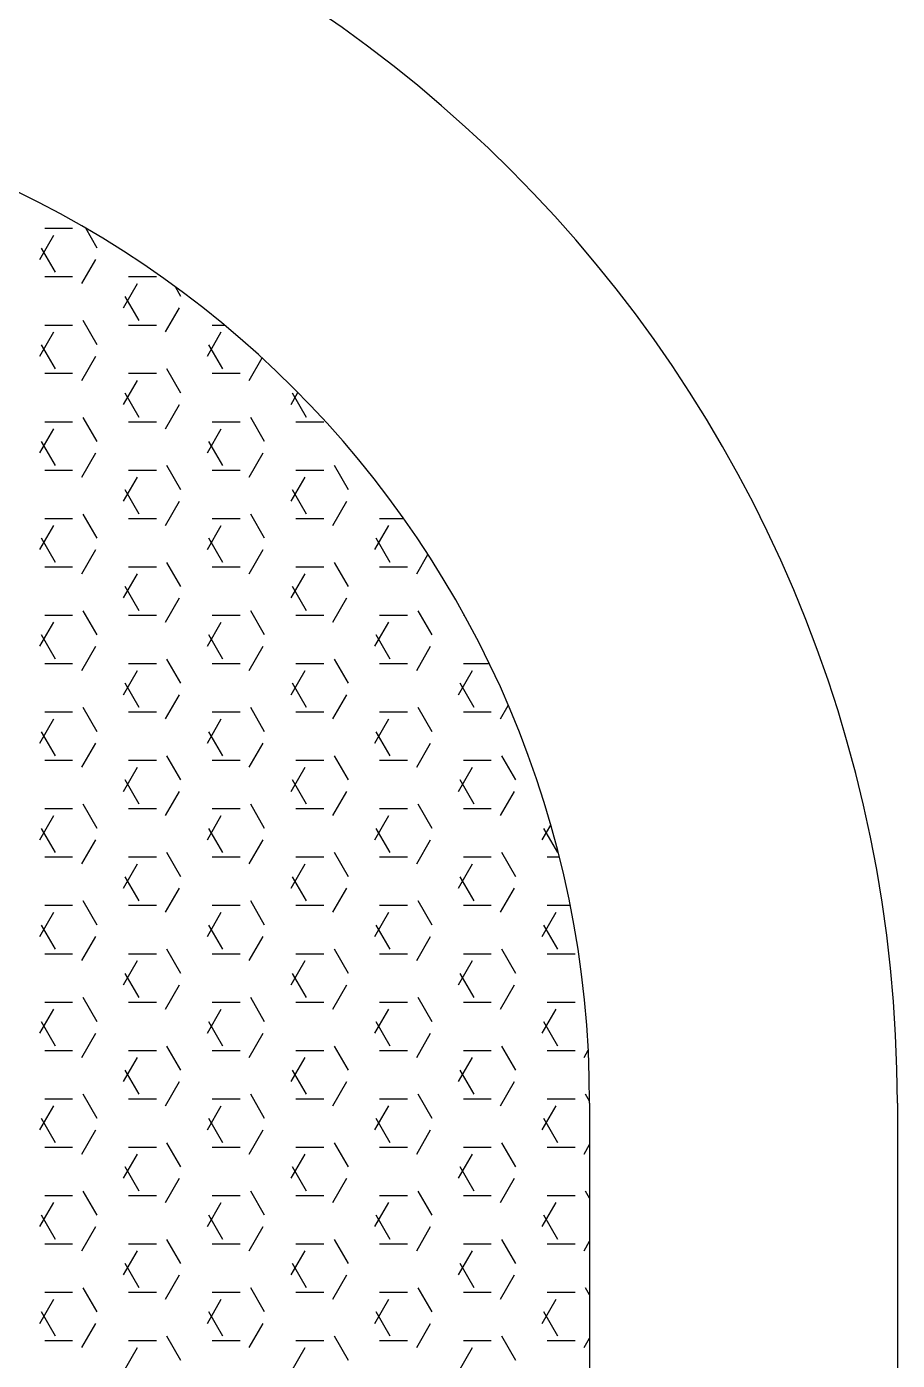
# Model space of a CAD drawing. Header units: inches. Extents: x 17051 to 22421, y 40046 to 42546.
# Drawn here: x 17440.8 to 17460.61, y 41671.74 to 41702.08 of the extents above; entities that cross this region are included whole.
import ezdxf

# ---------------------------------------------------------------- set-up
doc = ezdxf.new("R2010")
doc.units = ezdxf.units.IN
doc.header["$MEASUREMENT"] = 0
doc.layers.add('freecads.com', color=7, linetype='Continuous')

msp = doc.modelspace()

# ---------------------------------------------------------------- linework, layer by layer
at = {"layer": 'freecads.com'}
for p, q in [((17441.212, 41697.491), (17441.847, 41697.491)), ((17442.406, 41697.041), (17442.146, 41697.491)), ((17441.102, 41696.782), (17441.42, 41697.332)), ((17441.454, 41696.491), (17441.136, 41697.041)), ((17442.055, 41696.232), (17442.372, 41696.782)), ((17441.212, 41696.391), (17441.847, 41696.391)), ((17443.007, 41695.682), (17443.325, 41696.232)), ((17443.117, 41696.391), (17443.752, 41696.391)), ((17443.359, 41695.391), (17443.041, 41695.941)), ((17444.311, 41695.941), (17444.185, 41696.16)), ((17443.96, 41695.132), (17444.277, 41695.682)), ((17442.406, 41694.841), (17442.089, 41695.391)), ((17441.102, 41694.582), (17441.42, 41695.132)), ((17441.212, 41695.291), (17441.847, 41695.291)), ((17443.117, 41695.291), (17443.752, 41695.291)), ((17444.912, 41694.582), (17445.23, 41695.132)), ((17445.022, 41695.291), (17445.3, 41695.291)), ((17441.454, 41694.291), (17441.136, 41694.841)), ((17445.264, 41694.291), (17444.946, 41694.841)), ((17442.055, 41694.032), (17442.372, 41694.582)), ((17445.865, 41694.032), (17446.159, 41694.542)), ((17441.212, 41694.192), (17441.847, 41694.192)), ((17443.117, 41694.192), (17443.752, 41694.192)), ((17444.311, 41693.741), (17443.994, 41694.291)), ((17445.022, 41694.192), (17445.657, 41694.192)), ((17443.007, 41693.483), (17443.325, 41694.032)), ((17443.359, 41693.191), (17443.041, 41693.741)), ((17446.817, 41693.483), (17446.974, 41693.755)), ((17447.169, 41693.191), (17446.851, 41693.741)), ((17443.96, 41692.933), (17444.277, 41693.483)), ((17441.102, 41692.383), (17441.42, 41692.933)), ((17441.212, 41693.092), (17441.847, 41693.092)), ((17442.406, 41692.642), (17442.089, 41693.191)), ((17443.117, 41693.092), (17443.752, 41693.092)), ((17444.912, 41692.383), (17445.23, 41692.933)), ((17445.022, 41693.092), (17445.657, 41693.092)), ((17446.216, 41692.642), (17445.899, 41693.191)), ((17446.927, 41693.092), (17447.562, 41693.092)), ((17441.454, 41692.092), (17441.136, 41692.642)), ((17445.264, 41692.092), (17444.946, 41692.642)), ((17442.055, 41691.833), (17442.372, 41692.383)), ((17445.865, 41691.833), (17446.182, 41692.383)), ((17441.212, 41691.992), (17441.847, 41691.992)), ((17443.117, 41691.992), (17443.752, 41691.992)), ((17444.311, 41691.542), (17443.994, 41692.092)), ((17445.022, 41691.992), (17445.657, 41691.992)), ((17446.927, 41691.992), (17447.562, 41691.992)), ((17448.121, 41691.542), (17447.804, 41692.092)), ((17443.007, 41691.283), (17443.325, 41691.833)), ((17446.817, 41691.283), (17447.135, 41691.833)), ((17443.359, 41690.992), (17443.041, 41691.542)), ((17447.169, 41690.992), (17446.851, 41691.542)), ((17443.96, 41690.733), (17444.277, 41691.283)), ((17447.77, 41690.733), (17448.087, 41691.283)), ((17441.212, 41690.892), (17441.847, 41690.892)), ((17442.406, 41690.442), (17442.089, 41690.992)), ((17443.117, 41690.892), (17443.752, 41690.892)), ((17445.022, 41690.892), (17445.657, 41690.892)), ((17446.216, 41690.442), (17445.899, 41690.992)), ((17446.927, 41690.892), (17447.562, 41690.892)), ((17448.832, 41690.892), (17449.376, 41690.892)), ((17441.102, 41690.183), (17441.42, 41690.733)), ((17444.912, 41690.183), (17445.23, 41690.733)), ((17448.722, 41690.183), (17449.04, 41690.733)), ((17441.454, 41689.892), (17441.136, 41690.442)), ((17442.055, 41689.633), (17442.372, 41690.183)), ((17445.264, 41689.892), (17444.946, 41690.442)), ((17445.865, 41689.633), (17446.182, 41690.183)), ((17449.074, 41689.892), (17448.756, 41690.442)), ((17444.311, 41689.342), (17443.994, 41689.892)), ((17448.121, 41689.342), (17447.804, 41689.892)), ((17449.675, 41689.633), (17449.929, 41690.074)), ((17441.212, 41689.792), (17441.847, 41689.792)), ((17443.007, 41689.083), (17443.325, 41689.633)), ((17443.117, 41689.792), (17443.752, 41689.792)), ((17445.022, 41689.792), (17445.657, 41689.792)), ((17446.817, 41689.083), (17447.135, 41689.633)), ((17446.927, 41689.792), (17447.562, 41689.792)), ((17448.832, 41689.792), (17449.467, 41689.792)), ((17443.359, 41688.792), (17443.041, 41689.342)), ((17447.169, 41688.792), (17446.851, 41689.342)), ((17443.96, 41688.533), (17444.277, 41689.083)), ((17447.77, 41688.533), (17448.087, 41689.083)), ((17441.212, 41688.692), (17441.847, 41688.692)), ((17442.406, 41688.242), (17442.089, 41688.792)), ((17443.117, 41688.692), (17443.752, 41688.692)), ((17445.022, 41688.692), (17445.657, 41688.692)), ((17446.216, 41688.242), (17445.899, 41688.792)), ((17446.927, 41688.692), (17447.562, 41688.692)), ((17448.832, 41688.692), (17449.467, 41688.692)), ((17450.026, 41688.242), (17449.709, 41688.792)), ((17450.737, 41688.692), (17450.755, 41688.692)), ((17441.102, 41687.983), (17441.42, 41688.533)), ((17444.912, 41687.983), (17445.23, 41688.533)), ((17448.722, 41687.983), (17449.04, 41688.533)), ((17441.454, 41687.692), (17441.136, 41688.242)), ((17445.264, 41687.692), (17444.946, 41688.242)), ((17449.074, 41687.692), (17448.756, 41688.242)), ((17442.055, 41687.433), (17442.372, 41687.983)), ((17445.865, 41687.433), (17446.182, 41687.983)), ((17449.675, 41687.433), (17449.992, 41687.983)), ((17441.212, 41687.592), (17441.847, 41687.592)), ((17443.117, 41687.592), (17443.752, 41687.592)), ((17444.311, 41687.142), (17443.994, 41687.692)), ((17445.022, 41687.592), (17445.657, 41687.592)), ((17446.927, 41687.592), (17447.562, 41687.592)), ((17448.121, 41687.142), (17447.804, 41687.692)), ((17448.832, 41687.592), (17449.467, 41687.592)), ((17450.737, 41687.592), (17451.323, 41687.592)), ((17443.007, 41686.883), (17443.325, 41687.433)), ((17443.359, 41686.592), (17443.041, 41687.142)), ((17446.817, 41686.883), (17447.135, 41687.433)), ((17447.169, 41686.592), (17446.851, 41687.142)), ((17450.627, 41686.883), (17450.945, 41687.433)), ((17450.979, 41686.592), (17450.661, 41687.142)), ((17443.96, 41686.333), (17444.277, 41686.883)), ((17447.77, 41686.333), (17448.087, 41686.883)), ((17442.406, 41686.042), (17442.089, 41686.592)), ((17446.216, 41686.042), (17445.899, 41686.592)), ((17450.026, 41686.042), (17449.709, 41686.592)), ((17451.58, 41686.333), (17451.756, 41686.64)), ((17441.102, 41685.784), (17441.42, 41686.333)), ((17441.212, 41686.493), (17441.847, 41686.493)), ((17443.117, 41686.493), (17443.752, 41686.493)), ((17444.912, 41685.784), (17445.23, 41686.333)), ((17445.022, 41686.493), (17445.657, 41686.493)), ((17446.927, 41686.493), (17447.562, 41686.493)), ((17448.722, 41685.784), (17449.04, 41686.333)), ((17448.832, 41686.493), (17449.467, 41686.493)), ((17450.737, 41686.493), (17451.372, 41686.493)), ((17441.454, 41685.492), (17441.136, 41686.042)), ((17445.264, 41685.492), (17444.946, 41686.042)), ((17449.074, 41685.492), (17448.756, 41686.042)), ((17442.055, 41685.234), (17442.372, 41685.784)), ((17445.865, 41685.234), (17446.182, 41685.784)), ((17449.675, 41685.234), (17449.992, 41685.784)), ((17441.212, 41685.393), (17441.847, 41685.393)), ((17443.117, 41685.393), (17443.752, 41685.393)), ((17444.311, 41684.943), (17443.994, 41685.492)), ((17445.022, 41685.393), (17445.657, 41685.393)), ((17446.927, 41685.393), (17447.562, 41685.393)), ((17448.121, 41684.943), (17447.804, 41685.492)), ((17448.832, 41685.393), (17449.467, 41685.393)), ((17450.737, 41685.393), (17451.372, 41685.393)), ((17451.931, 41684.943), (17451.614, 41685.492)), ((17443.007, 41684.684), (17443.325, 41685.234)), ((17446.817, 41684.684), (17447.135, 41685.234)), ((17450.627, 41684.684), (17450.945, 41685.234)), ((17443.359, 41684.393), (17443.041, 41684.943)), ((17447.169, 41684.393), (17446.851, 41684.943)), ((17450.979, 41684.393), (17450.661, 41684.943)), ((17443.96, 41684.134), (17444.277, 41684.684)), ((17447.77, 41684.134), (17448.087, 41684.684)), ((17451.58, 41684.134), (17451.897, 41684.684)), ((17441.102, 41683.584), (17441.42, 41684.134)), ((17441.212, 41684.293), (17441.847, 41684.293)), ((17442.406, 41683.843), (17442.089, 41684.393)), ((17443.117, 41684.293), (17443.752, 41684.293)), ((17444.912, 41683.584), (17445.23, 41684.134)), ((17445.022, 41684.293), (17445.657, 41684.293)), ((17446.216, 41683.843), (17445.899, 41684.393)), ((17446.927, 41684.293), (17447.562, 41684.293)), ((17448.722, 41683.584), (17449.04, 41684.134)), ((17448.832, 41684.293), (17449.467, 41684.293)), ((17450.026, 41683.843), (17449.709, 41684.393)), ((17450.737, 41684.293), (17451.372, 41684.293)), ((17441.454, 41683.293), (17441.136, 41683.843)), ((17445.264, 41683.293), (17444.946, 41683.843)), ((17449.074, 41683.293), (17448.756, 41683.843)), ((17452.532, 41683.584), (17452.724, 41683.916)), ((17452.884, 41683.293), (17452.566, 41683.843)), ((17442.055, 41683.034), (17442.372, 41683.584)), ((17445.865, 41683.034), (17446.182, 41683.584)), ((17449.675, 41683.034), (17449.992, 41683.584)), ((17441.212, 41683.193), (17441.847, 41683.193)), ((17443.117, 41683.193), (17443.752, 41683.193)), ((17444.311, 41682.743), (17443.994, 41683.293)), ((17445.022, 41683.193), (17445.657, 41683.193)), ((17446.927, 41683.193), (17447.562, 41683.193)), ((17448.121, 41682.743), (17447.804, 41683.293)), ((17448.832, 41683.193), (17449.467, 41683.193)), ((17450.737, 41683.193), (17451.372, 41683.193)), ((17451.931, 41682.743), (17451.614, 41683.293)), ((17452.642, 41683.193), (17452.918, 41683.193)), ((17443.007, 41682.484), (17443.325, 41683.034)), ((17446.817, 41682.484), (17447.135, 41683.034)), ((17450.627, 41682.484), (17450.945, 41683.034)), ((17443.359, 41682.193), (17443.041, 41682.743)), ((17447.169, 41682.193), (17446.851, 41682.743)), ((17450.979, 41682.193), (17450.661, 41682.743)), ((17443.96, 41681.934), (17444.277, 41682.484)), ((17447.77, 41681.934), (17448.087, 41682.484)), ((17451.58, 41681.934), (17451.897, 41682.484)), ((17441.212, 41682.093), (17441.847, 41682.093)), ((17442.406, 41681.643), (17442.089, 41682.193)), ((17443.117, 41682.093), (17443.752, 41682.093)), ((17445.022, 41682.093), (17445.657, 41682.093)), ((17446.216, 41681.643), (17445.899, 41682.193)), ((17446.927, 41682.093), (17447.562, 41682.093)), ((17448.832, 41682.093), (17449.467, 41682.093)), ((17450.026, 41681.643), (17449.709, 41682.193)), ((17450.737, 41682.093), (17451.372, 41682.093)), ((17452.642, 41682.093), (17453.165, 41682.093)), ((17441.102, 41681.384), (17441.42, 41681.934)), ((17444.912, 41681.384), (17445.23, 41681.934)), ((17448.722, 41681.384), (17449.04, 41681.934)), ((17452.532, 41681.384), (17452.85, 41681.934)), ((17441.454, 41681.093), (17441.136, 41681.643)), ((17442.055, 41680.834), (17442.372, 41681.384)), ((17445.264, 41681.093), (17444.946, 41681.643)), ((17445.865, 41680.834), (17446.182, 41681.384)), ((17449.074, 41681.093), (17448.756, 41681.643)), ((17449.675, 41680.834), (17449.992, 41681.384)), ((17452.884, 41681.093), (17452.566, 41681.643)), ((17444.311, 41680.543), (17443.994, 41681.093)), ((17448.121, 41680.543), (17447.804, 41681.093)), ((17451.931, 41680.543), (17451.614, 41681.093)), ((17441.212, 41680.993), (17441.847, 41680.993)), ((17443.007, 41680.284), (17443.325, 41680.834)), ((17443.117, 41680.993), (17443.752, 41680.993)), ((17445.022, 41680.993), (17445.657, 41680.993)), ((17446.817, 41680.284), (17447.135, 41680.834)), ((17446.927, 41680.993), (17447.562, 41680.993)), ((17448.832, 41680.993), (17449.467, 41680.993)), ((17450.627, 41680.284), (17450.945, 41680.834)), ((17450.737, 41680.993), (17451.372, 41680.993)), ((17452.642, 41680.993), (17453.277, 41680.993)), ((17443.359, 41679.993), (17443.041, 41680.543)), ((17447.169, 41679.993), (17446.851, 41680.543)), ((17450.979, 41679.993), (17450.661, 41680.543)), ((17443.96, 41679.734), (17444.277, 41680.284)), ((17447.77, 41679.734), (17448.087, 41680.284)), ((17451.58, 41679.734), (17451.897, 41680.284)), ((17441.212, 41679.893), (17441.847, 41679.893)), ((17442.406, 41679.443), (17442.089, 41679.993)), ((17443.117, 41679.893), (17443.752, 41679.893)), ((17445.022, 41679.893), (17445.657, 41679.893)), ((17446.216, 41679.443), (17445.899, 41679.993)), ((17446.927, 41679.893), (17447.562, 41679.893)), ((17448.832, 41679.893), (17449.467, 41679.893)), ((17450.026, 41679.443), (17449.709, 41679.993)), ((17450.737, 41679.893), (17451.372, 41679.893)), ((17452.642, 41679.893), (17453.277, 41679.893)), ((17441.102, 41679.184), (17441.42, 41679.734)), ((17444.912, 41679.184), (17445.23, 41679.734)), ((17448.722, 41679.184), (17449.04, 41679.734)), ((17452.532, 41679.184), (17452.85, 41679.734)), ((17441.454, 41678.893), (17441.136, 41679.443)), ((17445.264, 41678.893), (17444.946, 41679.443)), ((17449.074, 41678.893), (17448.756, 41679.443)), ((17452.884, 41678.893), (17452.566, 41679.443)), ((17442.055, 41678.635), (17442.372, 41679.184)), ((17445.865, 41678.635), (17446.182, 41679.184)), ((17449.675, 41678.635), (17449.992, 41679.184)), ((17441.212, 41678.794), (17441.847, 41678.794)), ((17443.117, 41678.794), (17443.752, 41678.794)), ((17444.311, 41678.343), (17443.994, 41678.893)), ((17445.022, 41678.794), (17445.657, 41678.794)), ((17446.927, 41678.794), (17447.562, 41678.794)), ((17448.121, 41678.343), (17447.804, 41678.893)), ((17448.832, 41678.794), (17449.467, 41678.794)), ((17450.737, 41678.794), (17451.372, 41678.794)), ((17451.931, 41678.343), (17451.614, 41678.893)), ((17452.642, 41678.794), (17453.277, 41678.794)), ((17453.485, 41678.635), (17453.578, 41678.797)), ((17443.007, 41678.085), (17443.325, 41678.635)), ((17443.359, 41677.794), (17443.041, 41678.343)), ((17446.817, 41678.085), (17447.135, 41678.635)), ((17447.169, 41677.794), (17446.851, 41678.343)), ((17450.627, 41678.085), (17450.945, 41678.635)), ((17450.979, 41677.794), (17450.661, 41678.343)), ((17443.96, 41677.535), (17444.277, 41678.085)), ((17447.77, 41677.535), (17448.087, 41678.085)), ((17451.58, 41677.535), (17451.897, 41678.085)), ((17442.406, 41677.244), (17442.089, 41677.794)), ((17446.216, 41677.244), (17445.899, 41677.794)), ((17450.026, 41677.244), (17449.709, 41677.794)), ((17453.61, 41677.636), (17453.519, 41677.794)), ((17441.102, 41676.985), (17441.42, 41677.535)), ((17441.212, 41677.694), (17441.847, 41677.694)), ((17443.117, 41677.694), (17443.752, 41677.694)), ((17444.912, 41676.985), (17445.23, 41677.535)), ((17445.022, 41677.694), (17445.657, 41677.694)), ((17446.927, 41677.694), (17447.562, 41677.694)), ((17448.722, 41676.985), (17449.04, 41677.535)), ((17448.832, 41677.694), (17449.467, 41677.694)), ((17450.737, 41677.694), (17451.372, 41677.694)), ((17452.532, 41676.985), (17452.85, 41677.535)), ((17452.642, 41677.694), (17453.277, 41677.694)), ((17453.61, 41677.594), (17453.61, 41573.14)), ((17460.61, 41677.594), (17460.61, 41573.14)), ((17441.454, 41676.694), (17441.136, 41677.244)), ((17445.264, 41676.694), (17444.946, 41677.244)), ((17449.074, 41676.694), (17448.756, 41677.244)), ((17452.884, 41676.694), (17452.566, 41677.244)), ((17442.055, 41676.435), (17442.372, 41676.985)), ((17445.865, 41676.435), (17446.182, 41676.985)), ((17449.675, 41676.435), (17449.992, 41676.985)), ((17441.212, 41676.594), (17441.847, 41676.594)), ((17443.117, 41676.594), (17443.752, 41676.594)), ((17444.311, 41676.144), (17443.994, 41676.694)), ((17445.022, 41676.594), (17445.657, 41676.594)), ((17446.927, 41676.594), (17447.562, 41676.594)), ((17448.121, 41676.144), (17447.804, 41676.694)), ((17448.832, 41676.594), (17449.467, 41676.594)), ((17450.737, 41676.594), (17451.372, 41676.594)), ((17451.931, 41676.144), (17451.614, 41676.694)), ((17452.642, 41676.594), (17453.277, 41676.594)), ((17453.485, 41676.435), (17453.61, 41676.652)), ((17443.007, 41675.885), (17443.325, 41676.435)), ((17446.817, 41675.885), (17447.135, 41676.435)), ((17450.627, 41675.885), (17450.945, 41676.435)), ((17443.359, 41675.594), (17443.041, 41676.144)), ((17447.169, 41675.594), (17446.851, 41676.144)), ((17450.979, 41675.594), (17450.661, 41676.144)), ((17443.96, 41675.335), (17444.277, 41675.885)), ((17447.77, 41675.335), (17448.087, 41675.885)), ((17451.58, 41675.335), (17451.897, 41675.885)), ((17441.102, 41674.785), (17441.42, 41675.335)), ((17441.212, 41675.494), (17441.847, 41675.494)), ((17442.406, 41675.044), (17442.089, 41675.594)), ((17443.117, 41675.494), (17443.752, 41675.494)), ((17444.912, 41674.785), (17445.23, 41675.335)), ((17445.022, 41675.494), (17445.657, 41675.494)), ((17446.216, 41675.044), (17445.899, 41675.594)), ((17446.927, 41675.494), (17447.562, 41675.494)), ((17448.722, 41674.785), (17449.04, 41675.335)), ((17448.832, 41675.494), (17449.467, 41675.494)), ((17450.026, 41675.044), (17449.709, 41675.594)), ((17450.737, 41675.494), (17451.372, 41675.494)), ((17452.532, 41674.785), (17452.85, 41675.335)), ((17452.642, 41675.494), (17453.277, 41675.494)), ((17453.61, 41675.436), (17453.519, 41675.594)), ((17441.454, 41674.494), (17441.136, 41675.044)), ((17445.264, 41674.494), (17444.946, 41675.044)), ((17449.074, 41674.494), (17448.756, 41675.044)), ((17452.884, 41674.494), (17452.566, 41675.044)), ((17442.055, 41674.235), (17442.372, 41674.785)), ((17445.865, 41674.235), (17446.182, 41674.785)), ((17449.675, 41674.235), (17449.992, 41674.785)), ((17441.212, 41674.394), (17441.847, 41674.394)), ((17443.117, 41674.394), (17443.752, 41674.394)), ((17444.311, 41673.944), (17443.994, 41674.494)), ((17445.022, 41674.394), (17445.657, 41674.394)), ((17446.927, 41674.394), (17447.562, 41674.394)), ((17448.121, 41673.944), (17447.804, 41674.494)), ((17448.832, 41674.394), (17449.467, 41674.394)), ((17450.737, 41674.394), (17451.372, 41674.394)), ((17451.931, 41673.944), (17451.614, 41674.494)), ((17452.642, 41674.394), (17453.277, 41674.394)), ((17453.485, 41674.235), (17453.61, 41674.452)), ((17443.007, 41673.685), (17443.325, 41674.235)), ((17446.817, 41673.685), (17447.135, 41674.235)), ((17450.627, 41673.685), (17450.945, 41674.235)), ((17443.359, 41673.394), (17443.041, 41673.944)), ((17447.169, 41673.394), (17446.851, 41673.944)), ((17450.979, 41673.394), (17450.661, 41673.944)), ((17443.96, 41673.135), (17444.277, 41673.685)), ((17447.77, 41673.135), (17448.087, 41673.685)), ((17451.58, 41673.135), (17451.897, 41673.685)), ((17441.212, 41673.294), (17441.847, 41673.294)), ((17442.406, 41672.844), (17442.089, 41673.394)), ((17443.117, 41673.294), (17443.752, 41673.294)), ((17445.022, 41673.294), (17445.657, 41673.294)), ((17446.216, 41672.844), (17445.899, 41673.394)), ((17446.927, 41673.294), (17447.562, 41673.294)), ((17448.832, 41673.294), (17449.467, 41673.294)), ((17450.026, 41672.844), (17449.709, 41673.394)), ((17450.737, 41673.294), (17451.372, 41673.294)), ((17452.642, 41673.294), (17453.277, 41673.294)), ((17453.61, 41673.236), (17453.519, 41673.394)), ((17441.102, 41672.585), (17441.42, 41673.135)), ((17444.912, 41672.585), (17445.23, 41673.135)), ((17448.722, 41672.585), (17449.04, 41673.135)), ((17452.532, 41672.585), (17452.85, 41673.135)), ((17441.454, 41672.294), (17441.136, 41672.844)), ((17442.055, 41672.035), (17442.372, 41672.585)), ((17445.264, 41672.294), (17444.946, 41672.844)), ((17445.865, 41672.035), (17446.182, 41672.585)), ((17449.074, 41672.294), (17448.756, 41672.844)), ((17449.675, 41672.035), (17449.992, 41672.585)), ((17452.884, 41672.294), (17452.566, 41672.844)), ((17444.311, 41671.744), (17443.994, 41672.294)), ((17448.121, 41671.744), (17447.804, 41672.294)), ((17451.931, 41671.744), (17451.614, 41672.294)), ((17441.212, 41672.194), (17441.847, 41672.194)), ((17443.007, 41671.485), (17443.325, 41672.035)), ((17443.117, 41672.194), (17443.752, 41672.194)), ((17445.022, 41672.194), (17445.657, 41672.194)), ((17446.817, 41671.485), (17447.135, 41672.035)), ((17446.927, 41672.194), (17447.562, 41672.194)), ((17448.832, 41672.194), (17449.467, 41672.194)), ((17450.627, 41671.485), (17450.945, 41672.035)), ((17450.737, 41672.194), (17451.372, 41672.194)), ((17452.642, 41672.194), (17453.277, 41672.194)), ((17453.485, 41672.035), (17453.61, 41672.252))]:
    msp.add_line(p, q, dxfattribs=at)
for radius in [30, 23]:
    msp.add_arc((17430.61, 41677.594), radius, 0, 90, dxfattribs=at)

doc.saveas('drawing.dxf')
